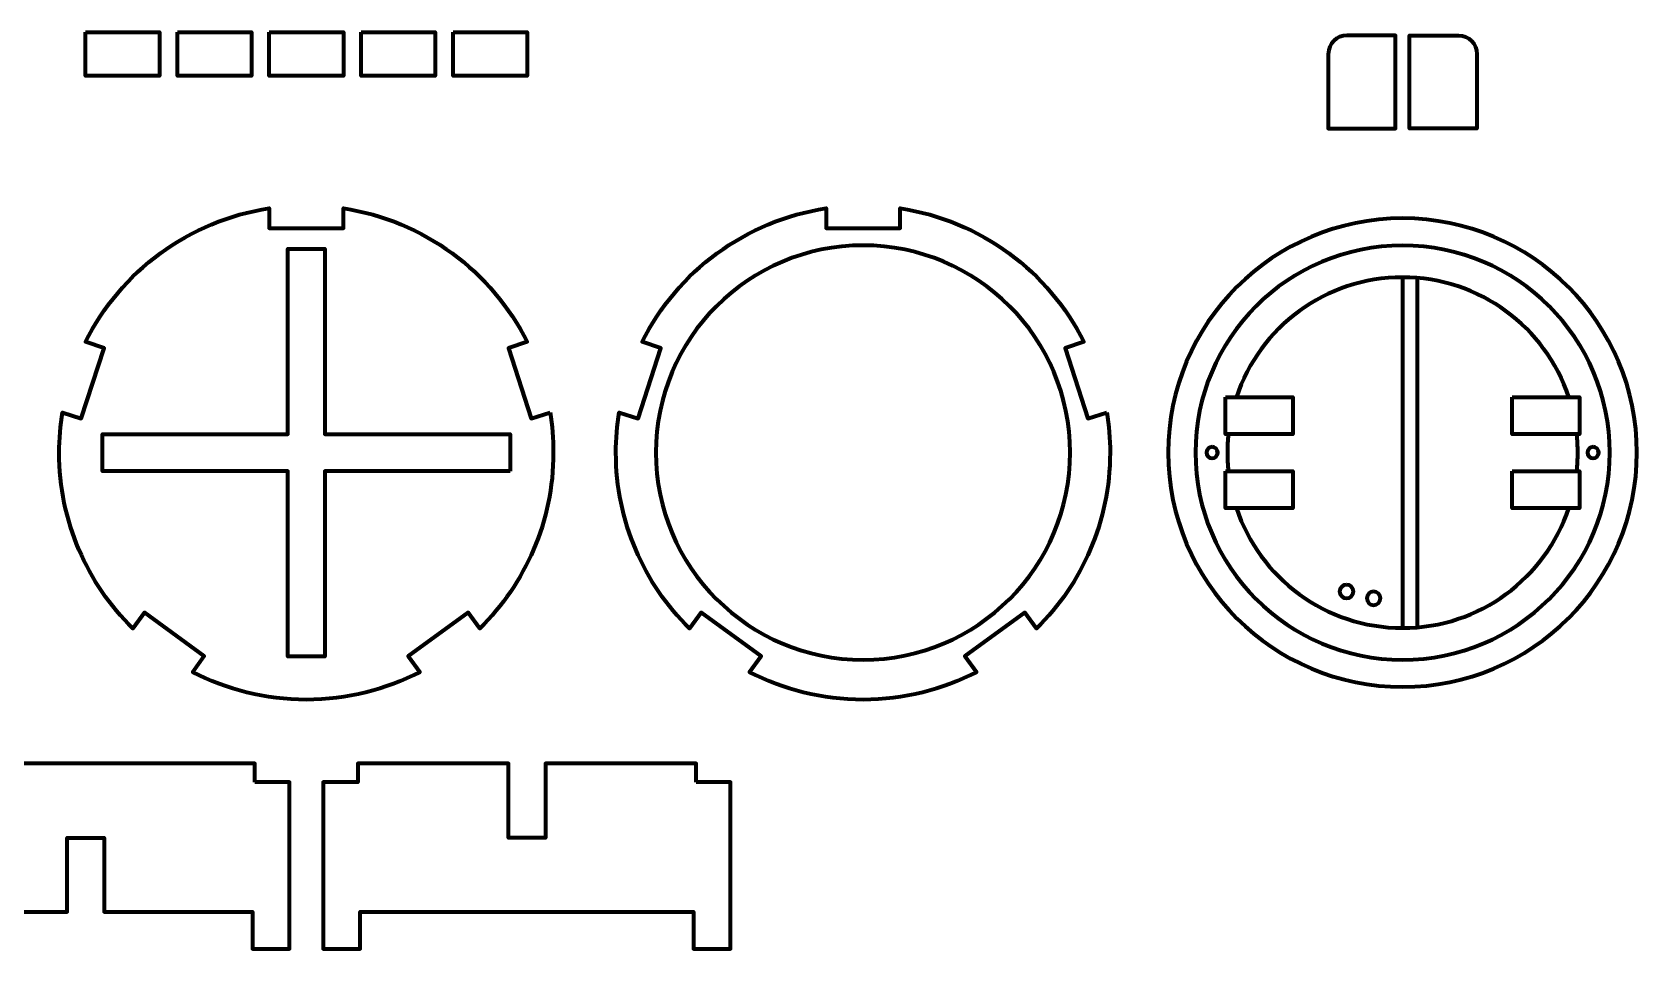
# Model space of a CAD drawing. Header units: inches. Extents: x 247 to 2765, y -1897 to -1110.
# Drawn here: x 921.5 to 1051.4, y -1399.5 to -1325.3 of the extents above; entities that cross this region are included whole.
import ezdxf

# ---------------------------------------------------------------- set-up
doc = ezdxf.new("R2010")
doc.units = ezdxf.units.IN
doc.header["$MEASUREMENT"] = 0
doc.layers.add('Layer 1', color=7, linetype='Continuous')

# ---------------------------------------------------------------- blocks, each defined once
blk = doc.blocks.new('block 84')
at = {"layer": 'Layer 1', "color": 18, "lineweight": 70, "true_color": 0x010101}
for points in [[(1032.45, -1345.15), (1032.45, -1373.53)], [(1018.11, -1354.84), (1023.57, -1354.84), (1023.57, -1357.84), (1018.11, -1357.84), (1018.11, -1354.84)], [(1041.32, -1354.84), (1046.78, -1354.84), (1046.78, -1357.84), (1041.32, -1357.84), (1041.32, -1354.84)], [(1018.11, -1360.84), (1023.57, -1360.84), (1023.57, -1363.84), (1018.11, -1363.84), (1018.11, -1360.84)], [(1041.32, -1360.84), (1046.78, -1360.84), (1046.78, -1363.84), (1041.32, -1363.84), (1041.32, -1360.84)]]:
    blk.add_lwpolyline(points, dxfattribs=at)
at = {"layer": 'Layer 1', "color": 240, "lineweight": 70, "true_color": 0xec2227}
blk.add_lwpolyline([(1033.63, -1345.2), (1033.63, -1373.49)], dxfattribs=at)
at = {"layer": 'Layer 1', "color": 18, "lineweight": 70, "true_color": 0x010101}
for points, knots in [([(1032.45, -1340.37), (1042.92, -1340.37), (1051.42, -1348.86), (1051.42, -1359.34), (1051.42, -1369.82), (1042.92, -1378.31), (1032.45, -1378.31), (1021.97, -1378.31), (1013.47, -1369.82), (1013.47, -1359.34), (1013.47, -1348.86), (1021.97, -1340.37), (1032.45, -1340.37)], [0, 0, 0, 0, 1, 1, 1, 2, 2, 2, 3, 3, 3, 4, 4, 4, 4]), ([(1032.45, -1342.57), (1041.71, -1342.57), (1049.22, -1350.08), (1049.22, -1359.34), (1049.22, -1368.6), (1041.71, -1376.11), (1032.45, -1376.11), (1023.18, -1376.11), (1015.67, -1368.6), (1015.67, -1359.34), (1015.67, -1350.08), (1023.18, -1342.57), (1032.45, -1342.57)], [0, 0, 0, 0, 1, 1, 1, 2, 2, 2, 3, 3, 3, 4, 4, 4, 4]), ([(1045.9, -1354.84), (1044.02, -1349.21), (1038.71, -1345.15), (1032.44, -1345.15), (1026.18, -1345.15), (1020.87, -1349.21), (1018.99, -1354.84)], [0, 0, 0, 0, 1, 1, 1, 2, 2, 2, 2]), ([(1018.34, -1357.84), (1018.29, -1358.33), (1018.26, -1358.83), (1018.26, -1359.34), (1018.26, -1359.85), (1018.29, -1360.35), (1018.34, -1360.84)], [0, 0, 0, 0, 1, 1, 1, 2, 2, 2, 2]), ([(1046.55, -1360.84), (1046.6, -1360.35), (1046.63, -1359.85), (1046.63, -1359.34), (1046.63, -1358.83), (1046.61, -1358.33), (1046.55, -1357.84)], [0, 0, 0, 0, 1, 1, 1, 2, 2, 2, 2]), ([(1018.99, -1363.84), (1020.87, -1369.47), (1026.18, -1373.53), (1032.45, -1373.53), (1038.71, -1373.53), (1044.02, -1369.47), (1045.9, -1363.84)], [0, 0, 0, 0, 1, 1, 1, 2, 2, 2, 2])]:
    blk.add_open_spline(points, degree=3, knots=knots, dxfattribs=at)
at = {"layer": 'Layer 1', "color": 240, "lineweight": 70, "true_color": 0xec2227}
for points in [[(1017.02, -1358.88), (1017.27, -1358.88), (1017.48, -1359.09), (1017.48, -1359.34), (1017.48, -1359.59), (1017.27, -1359.8), (1017.02, -1359.8), (1016.77, -1359.8), (1016.56, -1359.59), (1016.56, -1359.34), (1016.56, -1359.09), (1016.77, -1358.88), (1017.02, -1358.88)], [(1047.87, -1358.88), (1048.12, -1358.88), (1048.33, -1359.09), (1048.33, -1359.34), (1048.33, -1359.59), (1048.12, -1359.8), (1047.87, -1359.8), (1047.62, -1359.8), (1047.41, -1359.59), (1047.41, -1359.34), (1047.41, -1359.09), (1047.62, -1358.88), (1047.87, -1358.88)], [(1027.9, -1370.03), (1028.21, -1370.03), (1028.46, -1370.28), (1028.46, -1370.58), (1028.46, -1370.89), (1028.21, -1371.13), (1027.9, -1371.13), (1027.6, -1371.13), (1027.35, -1370.89), (1027.35, -1370.58), (1027.35, -1370.28), (1027.6, -1370.03), (1027.9, -1370.03)], [(1030.1, -1370.58), (1030.41, -1370.58), (1030.65, -1370.83), (1030.65, -1371.13), (1030.65, -1371.44), (1030.41, -1371.69), (1030.1, -1371.69), (1029.8, -1371.69), (1029.55, -1371.44), (1029.55, -1371.13), (1029.55, -1370.83), (1029.8, -1370.58), (1030.1, -1370.58)]]:
    blk.add_open_spline(points, degree=3, knots=[0, 0, 0, 0, 1, 1, 1, 2, 2, 2, 3, 3, 3, 4, 4, 4, 4], dxfattribs=at)

msp = doc.modelspace()

# ---------------------------------------------------------------- linework, layer by layer
at = {"layer": 'Layer 1', "color": 18, "lineweight": 70, "true_color": 0x010101}
for points in [[(925.8, -1325.29), (931.8, -1325.29), (931.8, -1328.84), (925.8, -1328.84), (925.8, -1325.29)], [(933.24, -1325.29), (939.24, -1325.29), (939.24, -1328.84), (933.24, -1328.84), (933.24, -1325.29)], [(940.68, -1325.29), (946.68, -1325.29), (946.68, -1328.84), (940.68, -1328.84), (940.68, -1325.29)], [(948.12, -1325.29), (954.12, -1325.29), (954.12, -1328.84), (948.12, -1328.84), (948.12, -1325.29)], [(955.56, -1325.29), (961.55, -1325.29), (961.55, -1328.84), (955.56, -1328.84), (955.56, -1325.29)], [(960.18, -1360.84), (945.18, -1360.84), (945.18, -1375.84), (942.18, -1375.84), (942.18, -1360.84), (927.18, -1360.84), (927.18, -1357.84), (942.18, -1357.84), (942.18, -1342.84), (945.18, -1342.84), (945.18, -1357.84), (960.18, -1357.84), (960.18, -1360.84)], [(939.51, -1386.02), (939.51, -1384.52), (912.12, -1384.52), (912.12, -1386.02), (909.32, -1386.02), (909.32, -1399.52), (912.32, -1399.52), (912.32, -1396.52), (924.32, -1396.52), (924.32, -1390.52), (927.32, -1390.52), (927.32, -1396.52), (939.32, -1396.52), (939.32, -1399.52), (942.32, -1399.52), (942.32, -1386.02), (939.51, -1386.02)], [(975.24, -1386.02), (975.24, -1384.52), (963.04, -1384.52), (963.04, -1390.52), (960.04, -1390.52), (960.04, -1384.52), (947.84, -1384.52), (947.84, -1386.02), (945.04, -1386.02), (945.04, -1399.52), (948.04, -1399.52), (948.04, -1396.52), (975.04, -1396.52), (975.04, -1399.52), (978.04, -1399.52), (978.04, -1386.02), (975.24, -1386.02)]]:
    msp.add_lwpolyline(points, dxfattribs=at)
for points, knots in [([(1031.88, -1325.57), (1031.88, -1325.57), (1031.88, -1333.1), (1031.88, -1333.1), (1031.88, -1333.1), (1026.43, -1333.1), (1026.43, -1333.1), (1026.43, -1333.1), (1026.43, -1327.07), (1026.43, -1327.07), (1026.43, -1326.24), (1027.1, -1325.57), (1027.93, -1325.57), (1027.93, -1325.57), (1031.88, -1325.57), (1031.88, -1325.57), (1031.88, -1325.57), (1031.88, -1325.57), (1031.88, -1325.57)], [0, 0, 0, 0, 1, 1, 1, 2, 2, 2, 3, 3, 3, 4, 4, 4, 5, 5, 5, 6, 6, 6, 6]), ([(1033.01, -1325.57), (1033.01, -1325.57), (1033.01, -1333.1), (1033.01, -1333.1), (1033.01, -1333.1), (1038.47, -1333.1), (1038.47, -1333.1), (1038.47, -1333.1), (1038.47, -1327.07), (1038.47, -1327.07), (1038.47, -1326.24), (1037.79, -1325.57), (1036.97, -1325.57), (1036.97, -1325.57), (1033.01, -1325.57), (1033.01, -1325.57), (1033.01, -1325.57), (1033.01, -1325.57), (1033.01, -1325.57)], [0, 0, 0, 0, 1, 1, 1, 2, 2, 2, 3, 3, 3, 4, 4, 4, 5, 5, 5, 6, 6, 6, 6]), ([(963.42, -1356.08), (963.42, -1356.08), (961.89, -1356.58), (961.89, -1356.58), (961.89, -1356.58), (960.04, -1350.87), (960.04, -1350.87), (960.04, -1350.87), (961.56, -1350.38), (961.56, -1350.38), (958.7, -1344.68), (953.21, -1340.54), (946.68, -1339.56), (946.68, -1339.56), (946.68, -1341.16), (946.68, -1341.16), (946.68, -1341.16), (940.68, -1341.16), (940.68, -1341.16), (940.68, -1341.16), (940.68, -1339.56), (940.68, -1339.56), (934.15, -1340.54), (928.66, -1344.68), (925.8, -1350.38), (925.8, -1350.38), (927.32, -1350.87), (927.32, -1350.87), (927.32, -1350.87), (925.46, -1356.58), (925.46, -1356.58), (925.46, -1356.58), (923.94, -1356.08), (923.94, -1356.08), (923.77, -1357.14), (923.67, -1358.23), (923.67, -1359.34), (923.67, -1364.91), (925.95, -1369.95), (929.63, -1373.58), (929.63, -1373.58), (930.57, -1372.28), (930.57, -1372.28), (930.57, -1372.28), (935.42, -1375.81), (935.42, -1375.81), (935.42, -1375.81), (934.48, -1377.1), (934.48, -1377.1), (937.24, -1378.53), (940.36, -1379.34), (943.68, -1379.34), (946.99, -1379.34), (950.12, -1378.53), (952.87, -1377.1), (952.87, -1377.1), (951.93, -1375.81), (951.93, -1375.81), (951.93, -1375.81), (956.79, -1372.28), (956.79, -1372.28), (956.79, -1372.28), (957.73, -1373.58), (957.73, -1373.58), (961.4, -1369.95), (963.68, -1364.91), (963.68, -1359.34), (963.68, -1358.23), (963.59, -1357.14), (963.42, -1356.08)], [0, 0, 0, 0, 1, 1, 1, 2, 2, 2, 3, 3, 3, 4, 4, 4, 5, 5, 5, 6, 6, 6, 7, 7, 7, 8, 8, 8, 9, 9, 9, 10, 10, 10, 11, 11, 11, 12, 12, 12, 13, 13, 13, 14, 14, 14, 15, 15, 15, 16, 16, 16, 17, 17, 17, 18, 18, 18, 19, 19, 19, 20, 20, 20, 21, 21, 21, 22, 22, 22, 23, 23, 23, 23]), ([(1008.49, -1356.08), (1008.49, -1356.08), (1006.97, -1356.58), (1006.97, -1356.58), (1006.97, -1356.58), (1005.12, -1350.87), (1005.12, -1350.87), (1005.12, -1350.87), (1006.64, -1350.38), (1006.64, -1350.38), (1003.78, -1344.68), (998.29, -1340.54), (991.76, -1339.56), (991.76, -1339.56), (991.76, -1341.16), (991.76, -1341.16), (991.76, -1341.16), (985.76, -1341.16), (985.76, -1341.16), (985.76, -1341.16), (985.76, -1339.56), (985.76, -1339.56), (979.23, -1340.54), (973.73, -1344.68), (970.87, -1350.38), (970.87, -1350.38), (972.39, -1350.87), (972.39, -1350.87), (972.39, -1350.87), (970.54, -1356.58), (970.54, -1356.58), (970.54, -1356.58), (969.02, -1356.08), (969.02, -1356.08), (968.85, -1357.14), (968.75, -1358.23), (968.75, -1359.34), (968.75, -1364.91), (971.03, -1369.95), (974.7, -1373.58), (974.7, -1373.58), (975.64, -1372.28), (975.64, -1372.28), (975.64, -1372.28), (980.5, -1375.81), (980.5, -1375.81), (980.5, -1375.81), (979.56, -1377.1), (979.56, -1377.1), (982.31, -1378.53), (985.44, -1379.34), (988.76, -1379.34), (992.07, -1379.34), (995.2, -1378.53), (997.95, -1377.1), (997.95, -1377.1), (997.01, -1375.81), (997.01, -1375.81), (997.01, -1375.81), (1001.87, -1372.28), (1001.87, -1372.28), (1001.87, -1372.28), (1002.81, -1373.58), (1002.81, -1373.58), (1006.48, -1369.95), (1008.76, -1364.91), (1008.76, -1359.34), (1008.76, -1358.23), (1008.67, -1357.14), (1008.49, -1356.08)], [0, 0, 0, 0, 1, 1, 1, 2, 2, 2, 3, 3, 3, 4, 4, 4, 5, 5, 5, 6, 6, 6, 7, 7, 7, 8, 8, 8, 9, 9, 9, 10, 10, 10, 11, 11, 11, 12, 12, 12, 13, 13, 13, 14, 14, 14, 15, 15, 15, 16, 16, 16, 17, 17, 17, 18, 18, 18, 19, 19, 19, 20, 20, 20, 21, 21, 21, 22, 22, 22, 23, 23, 23, 23]), ([(988.76, -1376.11), (979.49, -1376.11), (971.98, -1368.6), (971.98, -1359.34), (971.98, -1350.08), (979.49, -1342.56), (988.76, -1342.56), (998.02, -1342.56), (1005.53, -1350.07), (1005.53, -1359.34), (1005.53, -1368.6), (998.02, -1376.11), (988.76, -1376.11)], [0, 0, 0, 0, 1, 1, 1, 2, 2, 2, 3, 3, 3, 4, 4, 4, 4])]:
    msp.add_open_spline(points, degree=3, knots=knots, dxfattribs=at)

# ---------------------------------------------------------------- block references
at = {"layer": 'Layer 1'}
msp.add_blockref('block 84', (0, 0), dxfattribs=at)

doc.saveas('drawing.dxf')
